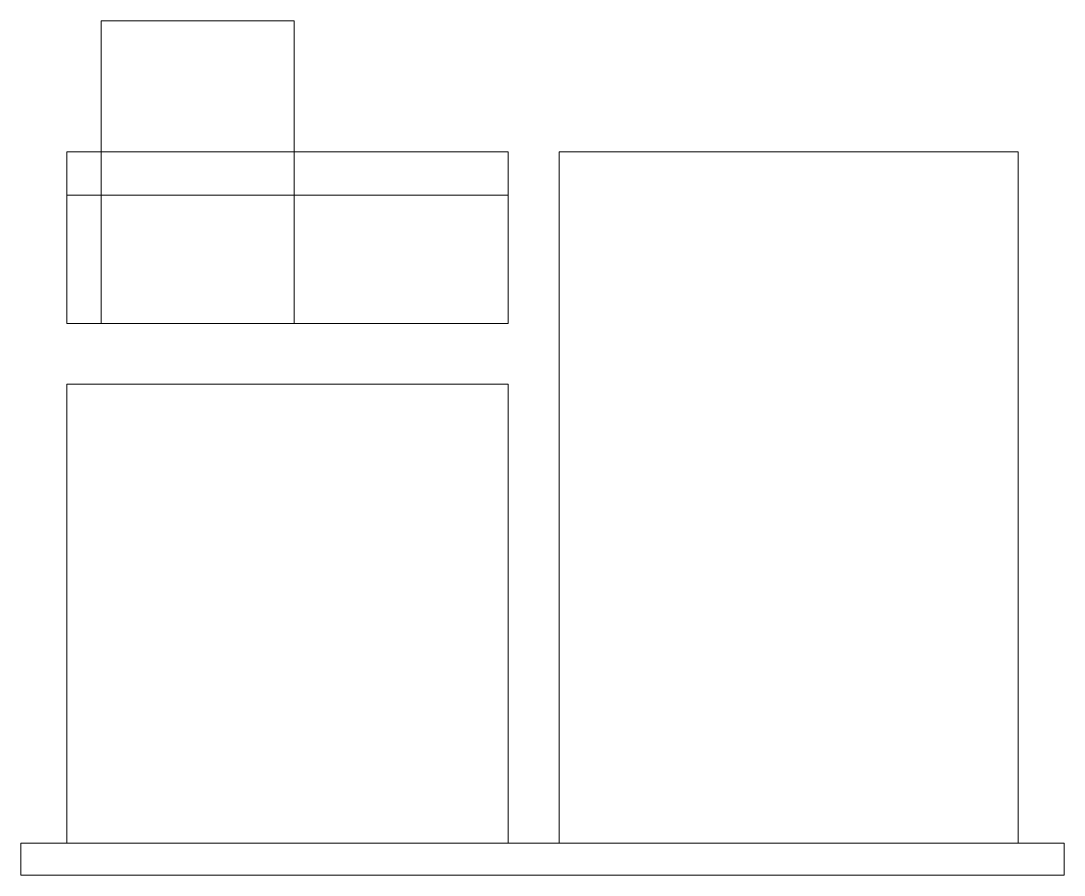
# Model space of a CAD drawing. Header units: inches. Extents: x -1596095 to 1052762, y -907497 to 506843.
# Drawn here: x -196399 to -194126, y -580305 to -578442 of the extents above; entities that cross this region are included whole.
import ezdxf

# ---------------------------------------------------------------- set-up
doc = ezdxf.new("R2010")
doc.units = ezdxf.units.IN
doc.header["$LTSCALE"] = 25
doc.header["$MEASUREMENT"] = 0
doc.layers.add('ramka', color=7, linetype='Continuous', lineweight=13)

msp = doc.modelspace()

# ---------------------------------------------------------------- linework, layer by layer
at = {"layer": 'ramka', "color": 0, "lineweight": 9, "ltscale": 2}
for p, q in [((-195804, -578442.4), (-196224, -578442.4)), ((-196224, -578442.4), (-196224, -579102.4)), ((-195804, -579102.4), (-195804, -578442.4)), ((-196224, -579102.4), (-195804, -579102.4))]:
    msp.add_line(p, q, dxfattribs=at)
at = {"layer": 'ramka', "color": 3, "lineweight": 9, "ltscale": 2}
for p, q in [((-196299, -578822.4), (-196299, -578728.2)), ((-196299, -578728.2), (-195337.7, -578728.2)), ((-195337.7, -578728.2), (-195337.7, -578822.4)), ((-195226.5, -578728.2), (-195226.5, -580234.5)), ((-194226.5, -578728.2), (-195226.5, -578728.2)), ((-194226.5, -580234.5), (-194226.5, -578728.2)), ((-196299, -579102.4), (-196299, -578822.4)), ((-196299, -578822.4), (-195337.7, -578822.4)), ((-195337.7, -578822.4), (-195337.7, -579102.4)), ((-196224, -579102.4), (-196299, -579102.4)), ((-195337.7, -579102.4), (-195804, -579102.4)), ((-196299, -579234.5), (-196299, -580234.5)), ((-195337.7, -579234.5), (-196299, -579234.5)), ((-195337.7, -580234.5), (-195337.7, -579234.5)), ((-196309, -580234.5), (-196399, -580234.5)), ((-196399, -580234.5), (-196399, -580304.5)), ((-196299, -580234.5), (-196309, -580234.5)), ((-196299, -580234.5), (-195337.7, -580234.5)), ((-195337.7, -580234.5), (-195226.5, -580234.5)), ((-195226.5, -580234.5), (-194226.5, -580234.5)), ((-194126.5, -580234.5), (-194226.5, -580234.5)), ((-194126.5, -580304.5), (-194126.5, -580234.5)), ((-196399, -580304.5), (-194226.5, -580304.5)), ((-194226.5, -580304.5), (-194126.5, -580304.5))]:
    msp.add_line(p, q, dxfattribs=at)

doc.saveas('drawing.dxf')
